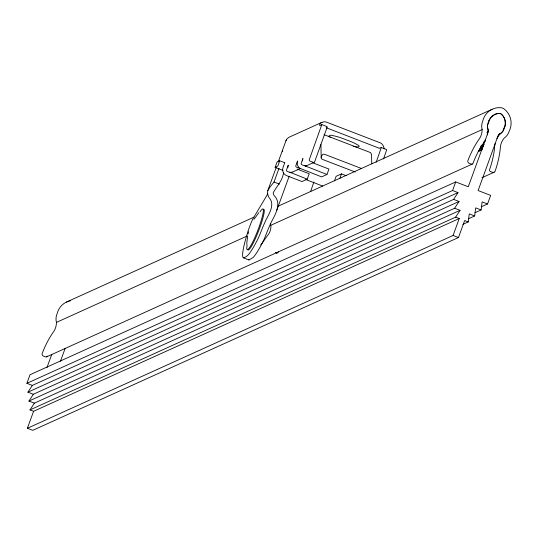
<?xml version="1.0" encoding="UTF-8"?>
<svg xmlns="http://www.w3.org/2000/svg" width="538" height="538" viewBox="0 0 538 538"><rect width="100%" height="100%" fill="white"/><g stroke="black" fill="none" stroke-linecap="round" stroke-linejoin="round"><path stroke-width="0.81" d="M246.707 244.299L247.594 235.967M462.868 224.373L468.228 221.945L469.25 213.868L474.671 215.953L475.693 207.876L481.106 209.961L482.129 201.884L487.549 203.969L490.669 195.395L478.1 190.56L498.154 135.455A2.663 2.616 65.6 0 1 500.205 133.774L501.208 133.068A6.927 6.806 65.6 0 0 503.165 130.747C506.567 125.314 506.197 116.874 500.192 113.464A11.749 11.533 65.6 0 0 494.61 114.554C490.542 116.349 488.517 120.647 487.596 124.755A6.927 6.806 65.6 0 0 487.596 127.829L487.892 129.039A2.703 2.656 65.6 0 1 488.336 131.675L468.282 186.78L455.713 181.938L30.02 374.744L26.9 383.318L32.314 385.403L458.006 192.597L452.592 190.513L26.9 383.318M276.256 167.338L267.742 190.721L267.507 192.913L268.045 195.442A14.075 9.563 13.8 0 0 269.262 197.87C275.194 204.474 269.128 213.647 266.028 219.84A30.249 4.069 -68.9 0 0 261.414 230.587L260.049 234.03A11.607 1.56 -68.9 0 1 257.359 240.029L255.489 243.62A54.782 7.371 -68.9 0 1 247.648 255.496L246.014 256.781L243.586 257.884L243.109 257.554A43.551 5.857 -68.9 0 1 247.319 233.62L247.554 232.779A8.46 1.137 -68.9 0 1 248.522 229.699L250.809 223.519A12.515 1.681 -68.9 0 1 252.826 219.013L267.265 194.763A6.241 0.841 -68.9 0 0 267.655 194.01M248.072 233.949L248.61 231.737M243.586 257.884L248.959 259.955L253.028 257.567A54.782 7.371 -68.9 0 0 260.869 245.691L262.732 242.1A11.607 1.56 -68.9 0 0 265.422 236.101L266.787 232.658A30.249 4.069 -68.9 0 1 271.408 221.912C275.328 214.581 281.899 203.256 274.333 195.792A7.68 4.681 15.1 0 1 273.452 194.157L273.344 193.741A8.467 4.849 15.6 0 1 273.311 192.577C276.902 186.007 282.558 180.667 283.553 172.678M310.634 191.501L313.896 181.972M46.873 367.804L51.729 354.455M27.398 428.268L33.578 411.301L459.264 218.495L453.09 235.462L27.398 428.268L32.778 430.333L458.47 237.534L464.644 220.567L468.228 221.945M60.451 361.26L65.051 348.631M282.954 170.398L275.113 167.379L277.083 161.965L279.699 160.795L284.36 162.584M278.24 161.884L285.96 140.707M267.742 190.721L270.237 186.679L274.024 182.026L279.007 168.327M284.837 162.51L282.995 167.56A6.301 6.187 65.6 0 0 286.687 175.67L301.966 181.548L307.245 179.161L309.216 173.747L297.137 169.093M276.835 210.116L289.188 176.182M300.486 168.461A1.163 1.143 65.6 0 1 300.197 168.502L300.177 168.502A1.13 1.11 65.6 0 1 299.76 168.428L296.539 167.183A1.163 1.143 65.6 0 1 295.853 165.691L297.575 160.956A6.295 6.18 65.6 0 0 299.821 168.273L321.61 176.894L326.976 174.467L328.947 169.053L312.659 162.779M334.441 180.95L336.129 176.309L341.495 173.882L346.149 175.67M339.808 178.522L341.495 173.882M376.156 162.348L381.321 147.499L386.735 149.651L383.513 158.979M452.592 190.513L455.713 181.938M286.229 140.088L287.225 138.629L289.33 137.109L321.966 122.328L324.286 121.796A6.301 6.174 63.4 0 1 326.68 122.207L379.915 142.698A6.301 6.174 63.4 0 1 381.98 144.002L383.439 145.986L384.233 148.858M285.9 140.835L286.29 139.954M27.929 392.182L453.621 199.383L459.035 201.468L33.343 394.267L27.929 392.182L32.314 385.403M28.958 401.052L454.65 208.253L460.064 210.331L34.371 403.137L28.958 401.052L33.343 394.267M33.578 411.301L29.987 409.916L34.371 403.137M453.621 199.383L458.006 192.597M454.65 208.253L459.035 201.468M29.987 409.916L455.679 217.117L460.064 210.331M253.956 219.41L258.865 212.631M261.898 243.506L267.204 235.98A16.866 16.725 -71 0 0 269.41 232.746L269.437 232.692A17.229 16.483 46.6 0 0 270.459 229.995L270.675 229.06A19.677 16.853 33.6 0 0 270.896 226.236L270.816 225.301A17.498 12.213 28.3 0 1 270.284 223.707M500.878 113.726A11.749 11.533 65.6 0 1 504.395 118.32C505.707 121.561 505.942 125.71 503.629 128.562A5.172 5.077 65.6 0 0 503.259 130.552A10.854 10.659 65.6 0 1 500.205 133.774L499.002 135.294A22.757 22.347 65.6 0 0 496.93 138.636M260.708 245.012L261.562 243.99M321.966 122.328C320.103 122.704 317.521 127.654 321.811 124.594L327.185 126.659L327.191 127.089L314.683 161.689A1.163 1.143 65.6 0 1 313.224 162.335L309.996 161.091A1.163 1.143 65.6 0 1 309.316 159.598L321.811 124.594M275.113 167.379L277.87 166.013L279.699 160.795M291.327 172.624L300.628 168.407M305.988 165.98L314.084 162.315M381.348 147.526L378.974 148.293A2.34 0.565 23 0 0 378.839 148.084L326.243 127.728M66.403 302.1L253.983 217.137M277.722 206.39L492.095 109.295M47.371 356.048A1.453 1.426 65.6 0 1 45.535 356.882L43.222 355.988A2.078 2.038 65.6 0 1 42.213 353.379A103.309 101.433 65.6 0 1 52.516 333.217A16.94 16.631 65.6 0 0 56.456 322.39L246.801 236.175M270.816 225.301L482.149 129.584A12.744 12.515 65.6 0 1 482.156 122.825L482.882 120.653A17.572 17.256 65.6 0 1 500.454 107.667A6.617 6.503 65.6 0 1 504.382 109.174A17.572 17.256 65.6 0 1 509.338 130.835L508.504 132.967A12.744 12.515 65.6 0 1 504.193 138.071A16.94 16.631 65.6 0 0 500.253 148.905A103.309 101.433 65.6 0 1 495.148 171.064A2.078 2.038 65.6 0 1 492.727 172.348L490.407 171.461A1.453 1.426 65.6 0 1 489.553 169.591L489.748 169.06A97.492 95.724 65.6 0 0 494.314 150.089L494.563 147.493A22.757 22.347 65.6 0 1 495.135 143.572M486.803 132.368L488.336 131.675M498.679 134.466L500.205 133.774M483.615 142.045L485.141 141.353M481.846 145.193L484.139 144.15M480.885 145.906L483.938 144.52M480.333 147.096L483.386 145.711M479.849 148.32L483.669 146.585M479.439 149.564L482.492 148.185M478.329 151.185L482.149 149.456M478.242 151.602L482.061 149.873M46.631 356.849L472.324 164.05M481.934 177.728L494.187 172.18M481.423 206.74L487.549 203.969M474.98 212.732L481.106 209.961M468.544 218.731L474.671 215.953M302.712 159.315A6.301 6.187 65.6 0 1 302.941 158.528L301.219 163.263A1.163 1.143 65.6 0 0 301.899 164.756L305.127 166A1.13 1.11 65.6 0 0 305.544 166.074L326.976 174.467M355.457 146.78L356.378 146.928A11.453 1.533 20 0 0 358.052 146.908L359.041 146.464A11.52 1.54 20 0 0 358.51 145.394L355.006 143.411A13.107 1.755 20 0 0 349.458 141.043L343.903 138.905A13.107 1.755 20 0 0 337.797 136.786L331.859 135.341A11.453 1.533 20 0 0 330.184 135.354L329.195 135.805A11.52 1.54 20 0 0 329.727 136.874L330.345 137.298M353.177 146.262L354.387 146.551M324.037 134.682L370.42 152.557L371.55 154.332L371.758 163.841M361.523 168.522L324.602 154.312A1.937 1.822 -1.1 0 0 322.067 155.307L321.334 156.995A1.937 1.822 -1.1 0 0 322.39 159.376L355.241 172.019M455.679 217.117L459.264 218.495M307.245 179.161L290.533 172.496A6.295 6.18 65.6 0 1 289.901 171.972M453.09 235.462L458.47 237.534M305.772 179.537L322.692 186.054M274.024 182.026L279.397 184.097M275.268 252.443L276.808 253.048M248.489 259.619L248.959 259.955M320.924 144.487L321.186 157.695M56.456 322.39A12.744 12.515 65.6 0 1 56.463 315.631L57.189 313.459A17.572 17.256 65.6 0 1 70.478 300.749M500.313 113.505A11.204 11.002 65.6 0 0 494.61 114.554L491.16 117.102L488.887 120.761A5.192 5.098 65.6 0 1 488.645 122.785A5.172 5.077 65.6 0 1 487.65 124.547A10.854 10.659 65.6 0 0 487.892 129.039L487.838 130.996A22.757 22.347 65.6 0 1 487.26 134.917M485.464 139.853A22.757 22.347 65.6 0 1 483.393 143.195L481.927 145.314A97.492 95.724 65.6 0 0 473.258 162.711L473.063 163.243A1.453 1.426 65.6 0 1 471.227 164.077L468.914 163.182A2.078 2.038 65.6 0 1 467.905 160.58A103.309 101.433 65.6 0 1 478.208 140.418A16.94 16.631 65.6 0 0 482.149 129.584M306.526 165.489A1.163 1.143 65.6 0 1 305.564 166.074M287.904 167.587A6.295 6.18 65.6 0 1 288.281 165.173L286.552 169.9A1.163 1.143 65.6 0 0 287.238 171.4L290.459 172.644A1.13 1.11 65.6 0 0 290.876 172.718L290.897 172.718A1.163 1.143 65.6 0 0 291.919 171.999M305.194 165.859A6.301 6.187 65.6 0 1 304.562 165.334M302.564 160.943A6.301 6.187 65.6 0 1 302.585 160.122M282.484 151.716A6.328 6.039 46.7 0 1 282.786 150.983M260.022 211.851A21.802 2.932 -68.9 0 1 262.214 216.949A21.802 2.932 -68.9 0 1 251.663 244.07A21.802 2.932 -68.9 0 1 247.171 244.871M263.351 209.343A21.802 2.932 -68.9 0 1 258.731 230.607A21.802 2.932 -68.9 0 1 247.843 249.706M278.671 251.428A14.539 1.957 -68.9 0 1 276.66 253.015"/></g></svg>
